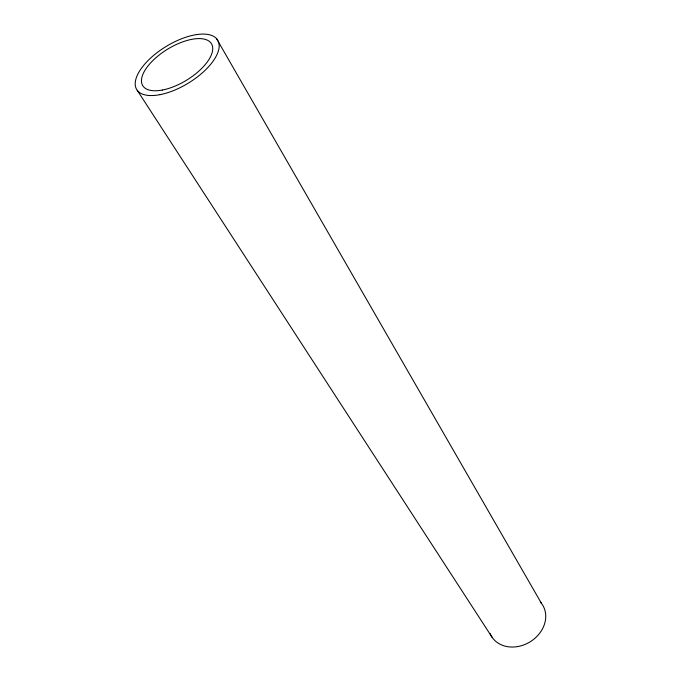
<?xml version="1.0" encoding="UTF-8"?>
<svg xmlns="http://www.w3.org/2000/svg" width="681" height="681" viewBox="0 0 681 681"><rect width="100%" height="100%" fill="white"/><g stroke="black" fill="none" stroke-linecap="round" stroke-linejoin="round"><path stroke-width="1.02" d="M137.213 90.275L492.21 637.467M216.405 38.442L541.48 603.4M540.297 601.978A29.981 24.763 -31.4 0 1 530.312 641.715A29.981 24.763 -31.4 0 1 490.005 633.398M162.41 90.028A40.247 18.183 -31.4 0 0 212.557 46.623A40.247 18.183 -31.4 0 0 156.341 57.357A40.247 18.183 -31.4 0 0 162.41 90.028M160.035 94.659A47.423 21.434 -31.4 0 0 218.95 43.448A47.423 21.434 -31.4 0 0 152.587 56.31A47.423 21.434 -31.4 0 0 160.035 94.659"/></g></svg>
